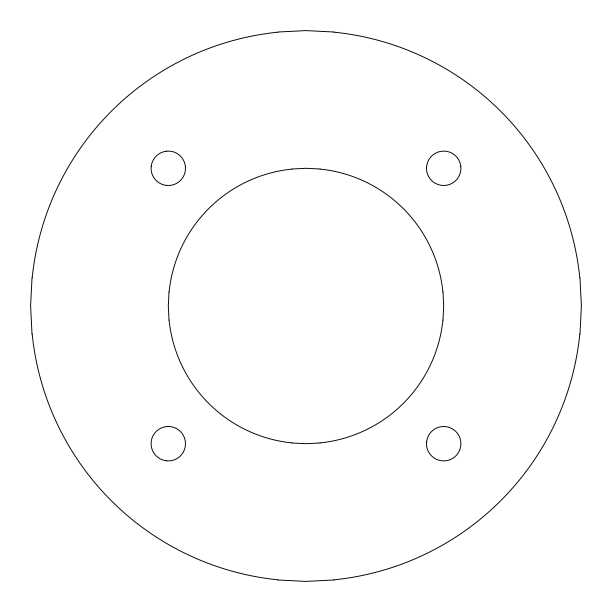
<?xml version="1.0" encoding="UTF-8"?>
<svg xmlns="http://www.w3.org/2000/svg" width="612" height="612" viewBox="0 0 612 612"><rect width="100%" height="100%" fill="white"/><g stroke="black" fill="none" stroke-linecap="round" stroke-linejoin="round"><path stroke-width="0.92" d="M32.023 277.84L30.6 306L32.023 334.16M151.156 166.525L151.156 170.044A17.182 17.182 0 0 0 166.556 185.398M169.011 291.916L168.3 306L169.011 320.076M426.572 166.525L426.572 170.044A17.182 17.182 0 0 0 441.979 185.398L445.452 185.405A17.182 17.182 0 0 0 460.813 170.044L460.821 166.525M442.989 320.076L443.7 306L442.989 291.916M579.977 334.16L581.4 306L579.977 277.84M277.84 32.023L306 30.6L334.16 32.023M166.518 151.164L170.037 151.164A17.182 17.182 0 0 1 185.39 166.563M291.924 169.011L306 168.3L320.084 169.011M166.518 426.572L170.037 426.572A17.19 17.19 0 0 1 185.39 441.971L185.398 445.452A17.19 17.19 0 0 1 170.037 460.813L166.518 460.821M320.084 442.989L306 443.7L291.924 442.989M334.16 579.977L306 581.4L277.84 579.977M166.518 185.405L170.037 185.405A17.182 17.182 0 0 0 185.39 170.044L185.398 166.525M579.816 334.137A274.941 274.941 0 0 1 334.144 579.816M277.856 579.816A274.941 274.941 0 0 1 32.184 334.137M32.184 277.856A274.941 274.941 0 0 1 277.856 32.184M334.144 32.184A274.941 274.941 0 0 1 579.816 277.856M442.912 320.068A137.47 137.47 0 0 1 320.076 442.904M291.932 442.904A137.47 137.47 0 0 1 169.088 320.068M169.088 291.924A137.47 137.47 0 0 1 291.932 169.088M320.076 169.088A137.47 137.47 0 0 1 442.912 291.924M426.618 166.556A17.182 17.182 0 0 1 441.979 151.202L445.452 151.164A17.182 17.182 0 0 1 460.813 166.556M151.202 166.556A17.182 17.182 0 0 1 166.556 151.21M166.548 460.813A17.19 17.19 0 0 1 151.195 445.452L151.156 441.933A17.19 17.19 0 0 1 166.548 426.618M426.572 441.933L426.572 445.452A17.19 17.19 0 0 0 441.963 460.813L445.452 460.821A17.19 17.19 0 0 0 460.805 445.452L460.821 441.933A17.19 17.19 0 0 0 445.452 426.618L441.933 426.572A17.19 17.19 0 0 0 426.61 441.971"/></g></svg>
